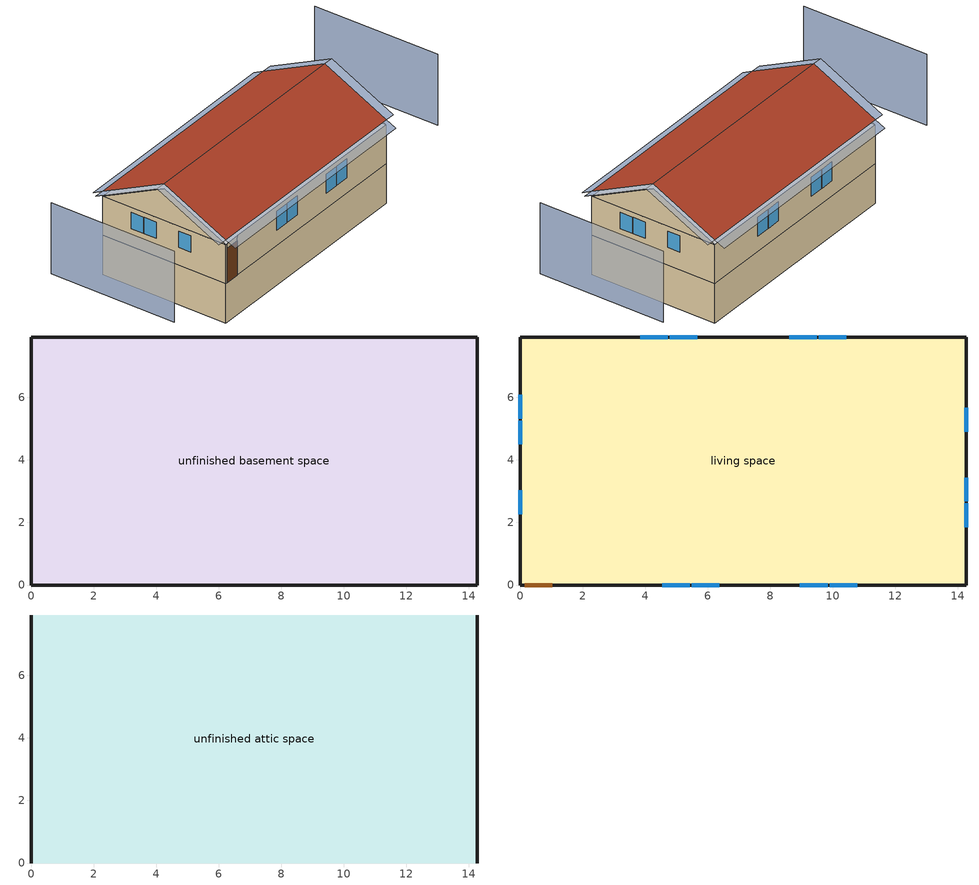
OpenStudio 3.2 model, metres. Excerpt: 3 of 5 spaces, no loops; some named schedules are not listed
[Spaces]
unfinished basement space
 floor foundation (FloorFndGrndUnfinB): 0,0 0,7.94 14.28,7.94 14.28,0 z-2.44
 wall foundation (WallFndGrndUnfinB): 0,7.94 0,0 14.28,0 14.28,7.94 0,7.94 z-2.44:0
living space
 floor to unfinished basement space (FloorUnfinBInsFin Reversed): 0,0 0,7.94 14.28,7.94 14.28,0 z0
 wall outside (WallExtInsFin): 0,7.94 0,0 0.13,0 1.05,0 14.28,0 14.28,7.94 0,7.94 z0:2.44
 window (WindowConstruction): 4.54,0 5.43,0 / 5.49,0 6.38,0 / 8.96,0 9.84,0 / 9.9,0 10.79,0 / 10.44,7.94 9.55,7.94 / 9.49,7.94 8.61,7.94 / 5.68,7.94 4.79,7.94 / 4.73,7.94 3.85,7.94 z0.95:2.13; 0,6.08 0,5.32 / 0,5.26 0,4.5 / 0,3.03 0,2.26 / 14.28,1.85 14.28,2.61 / 14.28,2.68 14.28,3.44 / 14.28,4.91 14.28,5.67 z1.12:2.13
 door (Door): 0.15,0 1.02,0 z0:2.13
unfinished attic space
 floor to living space (FloorFinInsUnfinAttic): 0,7.94 14.28,7.94 14.28,0 0,0 z2.44
 wall outside (WallExtUninsUnfin): 0,3.97,4.42 0,7.94,2.44 0,0,2.44; 14.28,3.97,4.42 14.28,0,2.44 14.28,7.94,2.44
 roof outside (RoofUnfinInsExt): 14.28,3.97,4.73 0,3.97,4.73 0,0,2.74 14.28,0,2.74; 0,3.97,4.73 14.28,3.97,4.73 14.28,7.94,2.74 0,7.94,2.74
shading: -4.57,7.94 -4.57,0 / 18.86,0 18.86,7.94 z0:4.42; 14.28,4.91 14.28,5.67 / 14.28,1.85 14.28,2.61 / 0,3.03 0,2.26 / 0,6.08 0,5.32 / 0,5.26 0,4.5 / 14.28,2.68 14.28,3.44 z1.12:2.13; 4.73,7.94 3.85,7.94 / 9.49,7.94 8.61,7.94 / 4.54,0 5.43,0 / 10.44,7.94 9.55,7.94 / 5.68,7.94 4.79,7.94 / 5.49,0 6.38,0 / 8.96,0 9.84,0 / 9.9,0 10.79,0 z0.95:2.13; 14.89,0,2.74 14.89,3.97,4.73 14.28,3.97,4.73 14.28,0,2.74; -0.61,3.97,4.73 -0.61,0,2.74 0,0,2.74 0,3.97,4.73; 0,-0.61,2.44 14.28,-0.61,2.44 14.28,0,2.74 0,0,2.74; -0.61,7.94,2.74 -0.61,3.97,4.73 0,3.97,4.73 0,7.94,2.74; 14.89,3.97,4.73 14.89,7.94,2.74 14.28,7.94,2.74 14.28,3.97,4.73; 14.28,8.54,2.44 0,8.54,2.44 0,7.94,2.74 14.28,7.94,2.74
[Building]
Building 1: North Axis {deg}=0; Standards Number of Stories=1; Standards Number of Above Ground Stories=1; Standards Building Type=singlefamilydetached; Standards Number of Living Units=1
[Site]
Burlington International Ap_VT_USA: Latitude {deg}=44.47; Longitude {deg}=-73.15; Time Zone {hr}=-5; Elevation {m}=101; Terrain=Suburbs
[ClimateZones]
Climate Zone Institution Name 1=Building America; Climate Zone Document Year 1=0; Climate Zone Value 1=Cold
[Site:WaterMainsTemperature]
Calculation Method=Correlation; Annual Average Outdoor Air Temperature {C}=7.86614; Maximum Difference In Monthly Average Outdoor Air Temperatures {deltaC}=28.2745
[Site:GroundTemperature:Deep]
7.86614, 7.86614, 7.86614, 7.86614, 7.86614, 7.86614, 7.86614, 7.86614, 7.86614, 7.86614, 7.86614, 7.86614
[Material] Roughness=Rough
Name | Thickness {m} | Conductivity {W/m-K} | Density {kg/m3} | Specific Heat {J/kg-K} | Thermal Absorptance | Solar Absorptance | Visible Absorptance
Drywall 0.5 in. | 0.0127 | 0.160291 | 801 | 837.4 | 0.9 | 0.5 | 0.1
FloorUATrussandIns | 0.0889 | 0.0564573 | 50.7834 | 1165.1 | 0.9 | 0.5 | 0.9
FloorUAAdditionalCeilingIns | 0.196342 | 0.0539976 | 16.02 | 1046.75
Asphalt Shingles, Medium | 0.009525 | 0.162714 | 1121.4 | 1465.45 | 0.91 | 0.85 | 0.85
RoofSheathing | 0.01905 | 0.115458 | 512.64 | 1214.23 | 0.82 | 0.3 | 0.3
RoofUARoofIns | 0.18415 | 8.02397 | 37.0049 | 1207.88 | 0.91 | 0.85 | 0.91
Vinyl, Light | 0.009525 | 0.089435 | 177.822 | 1046.75 | 0.9 | 0.3 | 0.3
WallSheathing | 0.0127 | 0.115458 | 512.64 | 1214.23 | 0.82 | 0.3 | 0.3
WallStudAndCavity | 0.0889 | 0.0602181 | 162.403 | 1178.92 | 0.9 | 0.3 | 0.9
WallStudAndCavity 1 | 0.0889 | 0.393744 | 83.0341 | 1211.67 | 0.9 | 0.3 | 0.9
WallStudAndCavity 2 | 0.0889 | 0.397942 | 83.0341 | 1211.67 | 0.82 | 0.3 | 0.3
res furniture material living space | 0.1524 | 0.115458 | 640.8 | 1214.23 | 0.9 | 0.6 | 0.1
Concrete 8.0 in. | 0.2032 | 1.803125 | 2242.8 | 837.4 | 0.9
Concrete 4.0 in. | 0.1016 | 1.803125 | 2242.8 | 837.4 | 0.9
FloorIns | 0.23495 | 0.104255 | 106.365 | 1151.69 | 0.82 | 0.3 | 0.3
Wood Floor | 0.015875 | 0.115458 | 544.68 | 1214.23
Floor Covering | 0.0127 | 0.0433444 | 54.468 | 1339.84 | 0.9 | 0.9
DoorMaterial | 0.04445 | 0.0612267 | 512.64 | 1214.23 | 0.82 | 0.3 | 0.3
[Construction]
FloorFinInsUnfinAttic: Drywall 0.5 in., FloorUATrussandIns, FloorUAAdditionalCeilingIns
RoofUnfinInsExt: Asphalt Shingles, Medium, RoofSheathing, RoofUARoofIns
WallExtInsFin: Vinyl, Light, WallSheathing, WallStudAndCavity, Drywall 0.5 in.
WallExtUninsUnfin: Vinyl, Light, WallSheathing, WallStudAndCavity 1
WallIntFinUninsFin: WallStudAndCavity 2, Drywall 0.5 in.
res furniture construction living space; res furniture construction unfinished basement space: res furniture material living space
WallFndGrndUnfinB: Concrete 8.0 in., Drywall 0.5 in.
FloorFndGrndUnfinB: Concrete 4.0 in.
FloorUnfinBInsFin Reversed: Floor Covering, Wood Floor, RoofSheathing, FloorIns
WindowConstruction: WindowMaterial
Door: DoorMaterial
[WindowMaterial:SimpleGlazingSystem]
WindowMaterial: U-Factor {W/m2-K}=2.78222; Solar Heat Gain Coefficient=0.56
[ThermalZone] Use Ideal Air Loads=No
living zone: Thermostat=living zone temperature setpoint
unfinished attic zone; unfinished basement zone: 
res ds res fur propane asys ret air zone; res ds res ac asys ret air zone: Volume {m3}=0.25
[Sizing:Zone] Zone Cooling Design Supply Air Temperature Input Method=SupplyAirTemperature; Zone Cooling Design Supply Air Temperature {C}=14; Zone Cooling Design Supply Air Temperature Difference {deltaC}=11.11; Zone Heating Design Supply Air Temperature Input Method=SupplyAirTemperature; Zone Heating Design Supply Air Temperature {C}=40; Zone Heating Design Supply Air Temperature Difference {deltaC}=11.11; Zone Cooling Design Supply Air Humidity Ratio {kg-H2O/kg-air}=0.0085; Zone Heating Design Supply Air Humidity Ratio {kg-H2O/kg-air}=0.008; Cooling Design Air Flow Method=DesignDay; Heating Design Air Flow Method=DesignDay; Account for Dedicated Outdoor Air System=No; Dedicated Outdoor Air System Control Strategy=NeutralSupplyAir; Dedicated Outdoor Air Low Setpoint Temperature for Design {C}=autosize; Dedicated Outdoor Air High Setpoint Temperature for Design {C}=autosize
unfinished attic zone; res ds res fur propane asys ret air zone; res ds res ac asys ret air zone
[Space]
Name | Space Type | Thermal Zone | Building Unit
living space | Space Type 1 | living zone | unit 1
unfinished attic space | Space Type 2 | unfinished attic zone
unfinished basement space | Space Type 3 | unfinished basement zone
res ds res fur propane asys ret air space |  | res ds res fur propane asys ret air zone
res ds res ac asys ret air space |  | res ds res ac asys ret air zone
[SpaceType]
Name | Standards Space Type
Space Type 1 | living
Space Type 2 | unfinished attic
Space Type 3 | unfinished basement
[BuildingUnit]
unit 1: Building Unit Type=Residential
[External:File]
schedules.csv: File=schedules.csv
[People:Definition]
res occupants|living space: Number of People Calculation Method=People; Number of People {people}=1; Fraction Radiant=0.319734; Sensible Heat Fraction=0.573; Carbon Dioxide Generation Rate {m3/s-W}=0; Enable ASHRAE 55 Comfort Warnings=No; Mean Radiant Temperature Calculation Type=ZoneAveraged
[People]
res occupants|living space: People Definition=res occupants|living space; Space or SpaceType=living space; Number of People Schedule=occupants; Activity Level Schedule=res occupants activity schedule; Multiplier=1
[InternalMass:Definition] Design Level Calculation Method=SurfaceArea
Name | Construction | Surface Area {m2}
living space Partition | WallIntFinUninsFin | 113.342
res furniture mass living space | res furniture construction living space | 45.3367
res furniture mass unfinished basement space | res furniture construction unfinished basement space | 45.3367
[InternalMass] Multiplier=1
Name | Internal Mass Definition | Space or SpaceType
living space Partition | living space Partition | living space
res furniture mass living space | res furniture mass living space | living space
res furniture mass unfinished basement space | res furniture mass unfinished basement space | unfinished basement space
[Foundation:Kiva]
Foundation Kiva 1: Wall Height Above Grade {m}=0.2032; Wall Depth Below Slab {m}=0.2032
[Foundation:Kiva:Settings]
Soil Conductivity {W/m-K}=1.731; Soil Density {kg/m3}=1842.3; Soil Specific Heat {J/kg-K}=418.7; Ground Solar Absorptivity=0.9; Ground Thermal Absorptivity=0.9; Ground Surface Roughness {m}=0.03; Far-Field Width {m}=40; Deep-Ground Boundary Condition=ZeroFlux; Deep-Ground Depth {m}=40; Minimum Cell Dimension {m}=0.02; Maximum Cell Growth Coefficient=1.5; Simulation Timestep=Hourly
[SurfaceProperty:ExposedFoundationPerimeter]
Surface 12: Exposed Perimeter Calculation Method=TotalExposedPerimeter; Total Exposed Perimeter {m}=44.4372
[WaterUse:Equipment:Definition]
Name | Peak Flow Rate {m3/s} | Target Temperature Schedule
res shower | 9.97012e-05 | fixtures temperature schedule
res sink | 4.52559e-05 | fixtures temperature schedule
res bath | 0.000316575 | fixtures temperature schedule
res shower dist; res sink dist; res bath dist | 0 | fixtures temperature schedule
res cw | 7.32783e-06 | res cw temperature schedule
res dw | 6.10807e-06 | res dw temperature schedule
[WaterUse:Equipment] Space=living space
Name | Water Use Equipment Definition | Flow Rate Fraction Schedule
res shower | res shower | showers
res sink | res sink | sinks
res bath | res bath | baths
res shower dist | res shower dist | showers
res sink dist | res sink dist | sinks
res bath dist | res bath dist | baths
res cw | res cw | clothes_washer
res dw | res dw | dishwasher
[OtherEquipment:Definition] Design Level Calculation Method=EquipmentLevel
Name | Design Level {W} | Fraction Latent | Fraction Radiant | Fraction Lost
res shower | 3020.07 | 0.486891 | 0 | 0
res sink | 500.104 | 0.311263 | 0 | 0
res bath | 4835.53 | 0 | 0 | 0
res hot water distribution | 3033.09 | 0 | 0 | 0
res cd propane | 13377.5 | 0.05 | 0.06 | 0.85
res range propane | 2932.45 | 0.2 | 0.18 | 0.5
res ds res fur propane asys SupSLkToLvEq; res ds res fur propane asys SupLatLkToLvEq; res ds res fur propane asys SupDCnToLvEq; res ds res fur propane asys SupDCnToAhEq; res ds res fur propane asys RetDCnToPlEq; res ds res fur propane asys RetDCnToAhEquip; res ds res fur propane asys SupSLkToAhEq; res ds res fur propane asys SupLatLkToAhEq; res ds res fur propane asys RetSLkEq; res ds res fur propane asys RetLatLkEq; res ds res ac asys SupSLkToLvEq; res ds res ac asys SupLatLkToLvEq; res ds res ac asys SupDCnToLvEq; res ds res ac asys SupDCnToAhEq; res ds res ac asys RetDCnToPlEq; res ds res ac asys RetDCnToAhEquip; res ds res ac asys SupSLkToAhEq; res ds res ac asys SupLatLkToAhEq; res ds res ac asys RetSLkEq; res ds res ac asys RetLatLkEq | 0
[OtherEquipment]
Name | Other Equipment Definition | Space or SpaceType | Schedule | Fuel Type
res shower | res shower | living space | showers
res sink | res sink | living space | sinks
res bath | res bath | living space | baths
res hot water distribution | res hot water distribution | living space | showers
res cd propane | res cd propane | living space | clothes_dryer | Propane
res range propane | res range propane | living space | cooking_range | Propane
res ds res fur propane asys SupSLkToLvEq | res ds res fur propane asys SupSLkToLvEq | living space | Always On Discrete | None
res ds res fur propane asys SupLatLkToLvEq | res ds res fur propane asys SupLatLkToLvEq | living space | Always On Discrete | None
res ds res fur propane asys SupDCnToLvEq | res ds res fur propane asys SupDCnToLvEq | living space | Always On Discrete | None
res ds res fur propane asys SupDCnToAhEq | res ds res fur propane asys SupDCnToAhEq | unfinished basement space | Always On Discrete | None
res ds res fur propane asys RetDCnToPlEq | res ds res fur propane asys RetDCnToPlEq | res ds res fur propane asys ret air space | Always On Discrete | None
res ds res fur propane asys RetDCnToAhEquip | res ds res fur propane asys RetDCnToAhEquip | unfinished basement space | Always On Discrete | None
res ds res fur propane asys SupSLkToAhEq | res ds res fur propane asys SupSLkToAhEq | unfinished basement space | Always On Discrete | None
res ds res fur propane asys SupLatLkToAhEq | res ds res fur propane asys SupLatLkToAhEq | unfinished basement space | Always On Discrete | None
res ds res fur propane asys RetSLkEq | res ds res fur propane asys RetSLkEq | res ds res fur propane asys ret air space | Always On Discrete | None
res ds res fur propane asys RetLatLkEq | res ds res fur propane asys RetLatLkEq | res ds res fur propane asys ret air space | Always On Discrete | None
res ds res ac asys SupSLkToLvEq | res ds res ac asys SupSLkToLvEq | living space | Always On Discrete | None
res ds res ac asys SupLatLkToLvEq | res ds res ac asys SupLatLkToLvEq | living space | Always On Discrete | None
res ds res ac asys SupDCnToLvEq | res ds res ac asys SupDCnToLvEq | living space | Always On Discrete | None
res ds res ac asys SupDCnToAhEq | res ds res ac asys SupDCnToAhEq | unfinished basement space | Always On Discrete | None
res ds res ac asys RetDCnToPlEq | res ds res ac asys RetDCnToPlEq | res ds res ac asys ret air space | Always On Discrete | None
res ds res ac asys RetDCnToAhEquip | res ds res ac asys RetDCnToAhEquip | unfinished basement space | Always On Discrete | None
res ds res ac asys SupSLkToAhEq | res ds res ac asys SupSLkToAhEq | unfinished basement space | Always On Discrete | None
res ds res ac asys SupLatLkToAhEq | res ds res ac asys SupLatLkToAhEq | unfinished basement space | Always On Discrete | None
res ds res ac asys RetSLkEq | res ds res ac asys RetSLkEq | res ds res ac asys ret air space | Always On Discrete | None
res ds res ac asys RetLatLkEq | res ds res ac asys RetLatLkEq | res ds res ac asys ret air space | Always On Discrete | None
[EnergyManagementSystem:Sensor]
Name | Output Variable or Output Meter Index Key | Output Variable or Output Meter
res_shower_vol | res shower | Water Use Equipment Hot Water Volume
res_shower_mixsp | fixtures temperature schedule | Schedule Value
res_nv_pb_s |  | Site Outdoor Air Barometric Pressure
res_af_vw_s |  | Site Wind Speed
res_nv_wt_s |  | Site Outdoor Air Humidity Ratio
res_nv_1_nva_s | res nv_1 avail schedule | Schedule Value
res_nv_1_sp_s | res nv_1 temp schedule | Schedule Value
res_ds_res_fur_propane_asys_ah_mfr_s | Node 25 | System Node Mass Flow Rate
res_ds_res_fur_propane_asys_ah_vfr_s | Node 25 | System Node Current Density Volume Flow Rate
res_ds_res_fur_propane_asys_ah_tt_s | Node 25 | System Node Temperature
res_ds_res_fur_propane_asys_ra_t_s | Node 28 | System Node Temperature
res_ds_res_fur_propane_asys_ah_wt_s | Node 25 | System Node Humidity Ratio
res_ds_res_fur_propane_asys_ra_w_s | Node 28 | System Node Humidity Ratio
res_ds_res_ac_asys_ah_mfr_s | Node 18 | System Node Mass Flow Rate
res_ds_res_ac_asys_ah_vfr_s | Node 18 | System Node Current Density Volume Flow Rate
res_ds_res_ac_asys_ah_tt_s | Node 18 | System Node Temperature
res_ds_res_ac_asys_ra_t_s | Node 21 | System Node Temperature
res_ds_res_ac_asys_ah_wt_s | Node 18 | System Node Humidity Ratio
res_ds_res_ac_asys_ra_w_s | Node 21 | System Node Humidity Ratio
res_infil_1_range_sch_s | res mv_1 range exhaust schedule | Schedule Value
res_infil_1_bath_sch_s | res mv_1 bath exhaust schedule | Schedule Value
res_infil_1_dryer_sch_s | clothes_dryer_exhaust | Schedule Value
res_infil_1_wh_sch_s | Always On Discrete | Schedule Value
[EnergyManagementSystem:Program]
res_shower_sag: If res_shower_vol > 0; Set ShowerTime=SystemTimeStep; Else; Set ShowerTime=0; EndIf; If (res_shower_vol > 0) && (res_shower_mixsp > res_shower_tout); Set ShowerSag=SystemTimeStep; Set ShowerE=res_shower_vol*4141170*(res_shower_mixsp-res_shower_tout); Else; Set ShowerSag=0; Set ShowerE=0; EndIf
res_nv_1_program: Set Tdiff = res_af_1_tin_s-res_af_1_tt_s; Set dT = (@Abs Tdiff); Set pt = (@RhFnTdbWPb res_af_1_tt_s res_nv_wt_s res_nv_pb_s); Set NVA = 5149.060869061323; Set Cs = 8.963020389461627e-05; Set Cw = 6.158219665777789e-05; Set MNV = 1.5354023485440007; Set MHR = 0.0115; Set MRH = 0.7; Set temp1 = (res_nv_1_nva_s*NVA); Set SGNV = temp1*((((Cs*dT)+(Cw*(res_af_vw_s^2)))^0.5)/1000); If (res_nv_wt_s<MHR) && (pt<MRH) && (res_af_1_tin_s>res_nv_1_sp_s); Set temp2 = (res_af_1_tin_s-res_nv_1_sp_s); Set NVadj1 = temp2/(res_af_1_tin_s-res_af_1_tt_s); Set NVadj2 = (@Min NVadj1 1); Set NVadj3 = (@Max NVadj2 0); Set NVadj = SGNV*NVadj3; Set res_nv_1_flow_act = (@Min NVadj MNV); Else; Set res_nv_1_flow_act = 0; EndIf
res_ds_res_fur_propane_asys_program: Set res_ds_res_fur_propane_asys_AhMfr = res_ds_res_fur_propane_asys_ah_mfr_s; Set res_ds_res_fur_propane_asys_FanRtf = res_ds_res_fur_propane_asys_fan_rtf_s; Set res_ds_res_fur_propane_asys_AhVfr = res_ds_res_fur_propane_asys_ah_vfr_s; Set res_ds_res_fur_propane_asys_AhTt = res_ds_res_fur_propane_asys_ah_tt_s; Set res_ds_res_fur_propane_asys_AhWt = res_ds_res_fur_propane_asys_ah_wt_s; Set res_ds_res_fur_propane_asys_RaT = res_ds_res_fur_propane_asys_ra_t_s; Set res_ds_res_fur_propane_asys_RaW = res_ds_res_fur_propane_asys_ra_w_s; Set res_ds_res_fur_propane_asys_AhT = res_ds_res_fur_propane_asys_ah_t_s; Set res_ds_res_fur_propane_asys_AhW = res_ds_res_fur_propane_asys_ah_w_s; Run res_ds_res_fur_propane_asys_lk_subrout; Set res_ds_res_fur_propane_asys_SupSLkToLvEq_act = res_ds_res_fur_propane_asys_SupSLkToLv; Set res_ds_res_fur_propane_asys_SupLatLkToLvEq_act = res_ds_res_fur_propane_asys_SupLatLkToLv; Set res_ds_res_fur_propane_asys_SupDCnToLvEq_act = res_ds_res_fur_propane_asys_SupDCnToLv; Set res_ds_res_fur_propane_asys_SupDCnToAhEq_act = res_ds_res_fur_propane_asys_SupDCnToAh; Set res_ds_res_fur_propane_asys_SupSLkToAhEq_act = res_ds_res_fur_propane_asys_SupSLkToAh; Set res_ds_res_fur_propane_asys_SupLatLkToAhEq_act = res_ds_res_fur_propane_asys_SupLatLkToAh; Set res_ds_res_fur_propane_asys_RetSLkEq_act = res_ds_res_fur_propane_asys_RetSLk; Set res_ds_res_fur_propane_asys_RetLatLkEq_act = res_ds_res_fur_propane_asys_RetLatLk; Set res_ds_res_fur_propane_asys_RetDCnToPlEq_act = res_ds_res_fur_propane_asys_RetDCnToPl; Set res_ds_res_fur_propane_asys_RetDCnToAhEquip_act = res_ds_res_fur_propane_asys_RetDCnToAh; Set res_ds_res_fur_propane_asys_AhToLivMix_act = res_ds_res_fur_propane_asys_AhToLiv; Set res_ds_res_fur_propane_asys_LivToAhMix_act = res_ds_res_fur_propane_asys_LivToAh
res_ds_res_ac_asys_program: Set res_ds_res_ac_asys_AhMfr = res_ds_res_ac_asys_ah_mfr_s; Set res_ds_res_ac_asys_FanRtf = res_ds_res_ac_asys_fan_rtf_s; Set res_ds_res_ac_asys_AhVfr = res_ds_res_ac_asys_ah_vfr_s; Set res_ds_res_ac_asys_AhTt = res_ds_res_ac_asys_ah_tt_s; Set res_ds_res_ac_asys_AhWt = res_ds_res_ac_asys_ah_wt_s; Set res_ds_res_ac_asys_RaT = res_ds_res_ac_asys_ra_t_s; Set res_ds_res_ac_asys_RaW = res_ds_res_ac_asys_ra_w_s; Set res_ds_res_ac_asys_AhT = res_ds_res_ac_asys_ah_t_s; Set res_ds_res_ac_asys_AhW = res_ds_res_ac_asys_ah_w_s; Run res_ds_res_ac_asys_lk_subrout; Set res_ds_res_ac_asys_SupSLkToLvEq_act = res_ds_res_ac_asys_SupSLkToLv; Set res_ds_res_ac_asys_SupLatLkToLvEq_act = res_ds_res_ac_asys_SupLatLkToLv; Set res_ds_res_ac_asys_SupDCnToLvEq_act = res_ds_res_ac_asys_SupDCnToLv; Set res_ds_res_ac_asys_SupDCnToAhEq_act = res_ds_res_ac_asys_SupDCnToAh; Set res_ds_res_ac_asys_SupSLkToAhEq_act = res_ds_res_ac_asys_SupSLkToAh; Set res_ds_res_ac_asys_SupLatLkToAhEq_act = res_ds_res_ac_asys_SupLatLkToAh; Set res_ds_res_ac_asys_RetSLkEq_act = res_ds_res_ac_asys_RetSLk; Set res_ds_res_ac_asys_RetLatLkEq_act = res_ds_res_ac_asys_RetLatLk; Set res_ds_res_ac_asys_RetDCnToPlEq_act = res_ds_res_ac_asys_RetDCnToPl; Set res_ds_res_ac_asys_RetDCnToAhEquip_act = res_ds_res_ac_asys_RetDCnToAh; Set res_ds_res_ac_asys_AhToLivMix_act = res_ds_res_ac_asys_AhToLiv; Set res_ds_res_ac_asys_LivToAhMix_act = res_ds_res_ac_asys_LivToAh
res_infil_1_program: Set p_m = 0.14; Set p_s = 0.22; Set s_m = 270; Set s_s = 370; Set z_m = 9.99744; Set z_s = 2.4384; Set f_t = (((s_m/z_m)^p_m)*((z_s/s_s)^p_s)); Set Tdiff = res_af_1_tin_s-res_af_1_tt_s; Set dT = @Abs Tdiff; Set c = 0.0595; Set Cs = 0.0755; Set Cw = 0.1505; Set n = 0.65; Set sft = (f_t*0.7000000000000001); Set temp1 = ((c*Cw)*((sft*res_af_vw_s)^(2*n)))^2; Set Qn = (((c*Cs*(dT^n))^2)+temp1)^0.5; Set Tdiff = res_af_1_tin_s-res_af_1_tt_s; Set QWHV = res_infil_1_wh_sch_s*0.0; Set Qrange = res_infil_1_range_sch_s*0.0472; Set Qdryer = res_infil_1_dryer_sch_s*0.0472; Set Qbath = res_infil_1_bath_sch_s*0.0472; Set QductsOut = 0; Set QductsIn = 0; Set QductsOut = QductsOut+res_ds_res_fur_propane_asys_lk_ret_fan_equiv; Set QductsIn = QductsIn+res_ds_res_fur_propane_asys_lk_sup_fan_equiv; Set QductsOut = QductsOut+res_ds_res_ac_asys_lk_ret_fan_equiv; Set QductsIn = QductsIn+res_ds_res_ac_asys_lk_sup_fan_equiv; Set Qout = Qrange+Qbath+Qdryer+QductsOut; Set Qin = QWHV+QductsIn; Set faneff_wh = 1; Set res_infil_1_house_fan_act = (QWHV*300)/faneff_wh*0; Set faneff_sp = 0.4719474432000001; Set res_infil_1_range_fan_act = (Qrange*300)/faneff_sp; Set res_infil_1_bath_fan_act = (Qbath*300)/faneff_sp; Set Qfan = (@Max Qout Qin); If Qfan > 0; Set Qavg = ((Qout + Qin) / 2.0); If ((@Abs (Qout - Qavg)) / Qavg) <= 0.1; Set phi = 1; Else; Set phi = (Qn / (Qn + Qfan)); EndIf; Set Qinf_adj = phi * Qn; Else; Set Qinf_adj = Qn; EndIf; Set res_infil_1_flow_act = Qfan + Qinf_adj
[EnergyManagementSystem:ProgramCallingManager]
res shower sag: EndOfSystemTimestepAfterHVACReporting; res_shower_sag
res af_1 program calling manager: BeginTimestepBeforePredictor; res_infil_1_program; res_nv_1_program
res ds res fur propane asys program calling manager: EndOfSystemTimestepAfterHVACReporting; res_ds_res_fur_propane_asys_program
res ds res ac asys program calling manager: EndOfSystemTimestepAfterHVACReporting; res_ds_res_ac_asys_program
[EnergyManagementSystem:OutputVariable] Type of Data in Variable=Summed; Update Frequency=SystemTimestep; EMS Program or Subroutine=res_shower_sag
Name | EMS Variable | Units
Unmet Shower Energy|unit 1 | ShowerE | J
Unmet Shower Time|unit 1 | ShowerSag | hr
Shower Draw Time|unit 1 | ShowerTime | hr
[ThermostatSetpoint:DualSetpoint]
living zone temperature setpoint: Heating Setpoint Temperature Schedule=res heating setpoint; Cooling Setpoint Temperature Schedule=res cooling setpoint
[ElectricEquipment:Definition] Design Level Calculation Method=EquipmentLevel
Name | Design Level {W} | Fraction Latent | Fraction Radiant | Fraction Lost
res ceil fan | 12.5748 | 0 | 0.558 | 0
res refrig | 71.9878 | 0 | 0 | 0
res cw | 873.742 | 0 | 0.48 | 0.2
res cd electric | 1006.91 | 0 | 0.6 | 0
res dw | 1236.7 | 0.15 | 0.36 | 0.25
res range electric | 282.537 | 0.3 | 0.24 | 0.3
res misc plug loads|living space | 721.259 | 0.021 | 0.558 | 0.049
res freezer | 47.9573 | 0 | 0 | 0
res infil_1 house fan; res infil_1 range fan; res infil_1 bath fan | 0 | 0 | 0 | 1
[ElectricEquipment]
Name | Electric Equipment Definition | Space or SpaceType | Schedule
res ceil fan | res ceil fan | living space | ceiling_fan
res refrig | res refrig | living space | res refrig schedule
res cw | res cw | living space | clothes_washer_power
res cd electric | res cd electric | living space | clothes_dryer
res dw | res dw | living space | dishwasher_power
res range electric | res range electric | living space | cooking_range
res misc plug loads|living space | res misc plug loads|living space | living space | plug_loads
res freezer | res freezer | unfinished basement space | res freezer schedule
res infil_1 house fan | res infil_1 house fan | living space | Always On Discrete
res infil_1 range fan | res infil_1 range fan | living space | Always On Discrete
res infil_1 bath fan | res infil_1 bath fan | living space | Always On Discrete
[Lights:Definition]
res lighting interior living space: Design Level Calculation Method=LightingLevel; Lighting Level {W}=673.322; Fraction Radiant=0.6; Fraction Visible=0.2; Return Air Fraction=0
[Lights]
res lighting interior living space: Lights Definition=res lighting interior living space; Space or SpaceType=living space; Schedule=lighting_interior; Fraction Replaceable=1
[Exterior:Lights:Definition]
res lighting exterior: Design Level {W}=39.3671
[Exterior:Lights]
res lighting exterior: Exterior Lights Definition=res lighting exterior; Schedule=lighting_exterior
[SpaceInfiltration:DesignFlowRate] Schedule=Always On Discrete
Name | Space or SpaceType | Design Flow Rate Calculation Method | Air Changes per Hour {1/hr} | Constant Term Coefficient | Temperature Term Coefficient | Velocity Term Coefficient | Velocity Squared Term Coefficient | Design Flow Rate {m3/s}
res infil|unfinished basement space | unfinished basement space | AirChanges/Hour | 0.1 | 1 | 0 | 0 | 0
res nv_1 flow; res infil_1 flow | living space | Flow/Space |  |  |  |  |  | 0
[SpaceInfiltration:EffectiveLeakageArea]
res infil|unfinished attic space: Space or SpaceType=unfinished attic space; Schedule=Always On Discrete; Effective Air Leakage Area {cm2}=3774.28; Stack Coefficient=0.000159047; Wind Coefficient=3.40269e-05
[EnergyManagementSystem:Actuator]
Name | Actuated Component | Actuated Component Type | Actuated Component Control Type
res_nv_1_flow_act | res nv_1 flow | Zone Infiltration | Air Exchange Flow Rate
res_ds_res_fur_propane_asys_SupSLkToLvEq_act | res ds res fur propane asys SupSLkToLvEq | OtherEquipment | Power Level
res_ds_res_fur_propane_asys_SupLatLkToLvEq_act | res ds res fur propane asys SupLatLkToLvEq | OtherEquipment | Power Level
res_ds_res_fur_propane_asys_SupDCnToLvEq_act | res ds res fur propane asys SupDCnToLvEq | OtherEquipment | Power Level
res_ds_res_fur_propane_asys_SupDCnToAhEq_act | res ds res fur propane asys SupDCnToAhEq | OtherEquipment | Power Level
res_ds_res_fur_propane_asys_RetDCnToPlEq_act | res ds res fur propane asys RetDCnToPlEq | OtherEquipment | Power Level
res_ds_res_fur_propane_asys_RetDCnToAhEquip_act | res ds res fur propane asys RetDCnToAhEquip | OtherEquipment | Power Level
res_ds_res_fur_propane_asys_SupSLkToAhEq_act | res ds res fur propane asys SupSLkToAhEq | OtherEquipment | Power Level
res_ds_res_fur_propane_asys_SupLatLkToAhEq_act | res ds res fur propane asys SupLatLkToAhEq | OtherEquipment | Power Level
res_ds_res_fur_propane_asys_RetSLkEq_act | res ds res fur propane asys RetSLkEq | OtherEquipment | Power Level
res_ds_res_fur_propane_asys_RetLatLkEq_act | res ds res fur propane asys RetLatLkEq | OtherEquipment | Power Level
res_ds_res_fur_propane_asys_AhToLivMix_act | res ds res fur propane asys AhToLivMix | ZoneMixing | Air Exchange Flow Rate
res_ds_res_fur_propane_asys_LivToAhMix_act | res ds res fur propane asys LivToAhMix | ZoneMixing | Air Exchange Flow Rate
res_ds_res_ac_asys_SupSLkToLvEq_act | res ds res ac asys SupSLkToLvEq | OtherEquipment | Power Level
res_ds_res_ac_asys_SupLatLkToLvEq_act | res ds res ac asys SupLatLkToLvEq | OtherEquipment | Power Level
res_ds_res_ac_asys_SupDCnToLvEq_act | res ds res ac asys SupDCnToLvEq | OtherEquipment | Power Level
res_ds_res_ac_asys_SupDCnToAhEq_act | res ds res ac asys SupDCnToAhEq | OtherEquipment | Power Level
res_ds_res_ac_asys_RetDCnToPlEq_act | res ds res ac asys RetDCnToPlEq | OtherEquipment | Power Level
res_ds_res_ac_asys_RetDCnToAhEquip_act | res ds res ac asys RetDCnToAhEquip | OtherEquipment | Power Level
res_ds_res_ac_asys_SupSLkToAhEq_act | res ds res ac asys SupSLkToAhEq | OtherEquipment | Power Level
res_ds_res_ac_asys_SupLatLkToAhEq_act | res ds res ac asys SupLatLkToAhEq | OtherEquipment | Power Level
res_ds_res_ac_asys_RetSLkEq_act | res ds res ac asys RetSLkEq | OtherEquipment | Power Level
res_ds_res_ac_asys_RetLatLkEq_act | res ds res ac asys RetLatLkEq | OtherEquipment | Power Level
res_ds_res_ac_asys_AhToLivMix_act | res ds res ac asys AhToLivMix | ZoneMixing | Air Exchange Flow Rate
res_ds_res_ac_asys_LivToAhMix_act | res ds res ac asys LivToAhMix | ZoneMixing | Air Exchange Flow Rate
res_infil_1_house_fan_act | res infil_1 house fan | ElectricEquipment | Electricity Rate
res_infil_1_range_fan_act | res infil_1 range fan | ElectricEquipment | Electricity Rate
res_infil_1_bath_fan_act | res infil_1 bath fan | ElectricEquipment | Electricity Rate
res_infil_1_flow_act | res infil_1 flow | Zone Infiltration | Air Exchange Flow Rate
[AirLoopHVAC:ReturnPlenum]
Name | ThermalZone
res fur propane asys return plenum | res ds res fur propane asys ret air zone
res ac asys return plenum | res ds res ac asys ret air zone
[ZoneMixing] Schedule=Always On Continuous; Design Flow Rate Calculation Method=Flow/Zone; Design Flow Rate {m3/s}=0
Name | Zone | Source Zone
res ds res fur propane asys AhToLivMix; res ds res ac asys AhToLivMix | living zone | unfinished basement zone
res ds res fur propane asys LivToAhMix; res ds res ac asys LivToAhMix | unfinished basement zone | living zone
[EnergyManagementSystem:Subroutine]
res_ds_res_fur_propane_asys_lk_subrout: Set f_sup = 0.06663336663336664; Set f_ret = 0.033366633366633376; Set f_OA = 0.0; Set oafrate = f_OA * res_ds_res_fur_propane_asys_AhVfr; Set suplkfrate = f_sup * res_ds_res_fur_propane_asys_AhVfr; Set retlkfrate = f_ret * res_ds_res_fur_propane_asys_AhVfr; Set res_ds_res_fur_propane_asys_AhToLiv = (@Abs (suplkfrate-retlkfrate-oafrate)); Set res_ds_res_fur_propane_asys_LivToAh = 0; Set res_ds_res_fur_propane_asys_lk_sup_fan_equiv = 0; Set res_ds_res_fur_propane_asys_lk_ret_fan_equiv = oafrate; If res_ds_res_fur_propane_asys_AhMfr>0; Set h_SA=(@HFnTdbW res_ds_res_fur_propane_asys_AhTt res_ds_res_fur_propane_asys_AhWt); Set h_AHZ=(@HFnTdbW res_ds_res_fur_propane_asys_AhT res_ds_res_fur_propane_asys_AhW); Set h_RA=(@HFnTdbW res_ds_res_fur_propane_asys_RaT res_ds_res_fur_propane_asys_RaW); Set h_fg=(@HfgAirFnWTdb res_ds_res_fur_propane_asys_AhWt res_ds_res_fur_propane_asys_AhTt); Set SALkQtot=f_sup*res_ds_res_fur_propane_asys_AhMfr*(h_RA-h_SA); Set temp1=h_fg*(res_ds_res_fur_propane_asys_RaW-res_ds_res_fur_propane_asys_AhWt); Set res_ds_res_fur_propane_asys_SupLatLkToLv = f_sup*res_ds_res_fur_propane_asys_AhMfr*temp1; Set res_ds_res_fur_propane_asys_SupSLkToLv = SALkQtot-res_ds_res_fur_propane_asys_SupLatLkToLv; Set eTm=(res_ds_res_fur_propane_asys_FanRtf/(res_ds_res_fur_propane_asys_AhMfr*1006.0))*30.944; Set eTm=0-eTm; Set temp4=res_ds_res_fur_propane_asys_AhT; Set tsup=temp4+((res_ds_res_fur_propane_asys_AhTt-res_ds_res_fur_propane_asys_AhT)*(@Exp eTm)); Set temp5=tsup-res_ds_res_fur_propane_asys_AhTt; Set res_ds_res_fur_propane_asys_SupDCnToLv = res_ds_res_fur_propane_asys_AhMfr*1006.0*temp5; Set res_ds_res_fur_propane_asys_SupDCnToAh = 0-res_ds_res_fur_propane_asys_SupDCnToLv; Set eTm=(res_ds_res_fur_propane_asys_FanRtf/(res_ds_res_fur_propane_asys_AhMfr*1006.0))*5.131; Set eTm=0-eTm; Set temp6=res_ds_res_fur_propane_asys_AhT; Set tret=temp6+((res_ds_res_fur_propane_asys_RaT-res_ds_res_fur_propane_asys_AhT)*(@Exp eTm)); Set temp7=tret-res_ds_res_fur_propane_asys_RaT; Set res_ds_res_fur_propane_asys_RetDCnToPl=res_ds_res_fur_propane_asys_AhMfr*1006.0*temp7; Set res_ds_res_fur_propane_asys_RetDCnToAh=0-res_ds_res_fur_propane_asys_RetDCnToPl; Set res_ds_res_fur_propane_asys_RetLatLk=0; Set temp2=(res_ds_res_fur_propane_asys_AhT-res_ds_res_fur_propane_asys_RaT); Set res_ds_res_fur_propane_asys_RetSLk=f_ret*res_ds_res_fur_propane_asys_AhMfr*1006.0*temp2; Set QtLkToAHZn=f_sup*res_ds_res_fur_propane_asys_AhMfr*(h_SA-h_AHZ); Set temp3=(res_ds_res_fur_propane_asys_AhWt-res_ds_res_fur_propane_asys_AhW); Set res_ds_res_fur_propane_asys_SupLatLkToAh=f_sup*res_ds_res_fur_propane_asys_AhMfr*h_fg; Set res_ds_res_fur_propane_asys_SupLatLkToAh=res_ds_res_fur_propane_asys_SupLatLkToAh*temp3; Set res_ds_res_fur_propane_asys_SupSLkToAh=QtLkToAHZn-res_ds_res_fur_propane_asys_SupLatLkToAh; Else; Set res_ds_res_fur_propane_asys_SupLatLkToLv=0; Set res_ds_res_fur_propane_asys_SupSLkToLv=0; Set res_ds_res_fur_propane_asys_SupDCnToLv=0; Set res_ds_res_fur_propane_asys_SupDCnToAh=0; Set res_ds_res_fur_propane_asys_RetDCnToPl=0; Set res_ds_res_fur_propane_asys_RetDCnToAh=0; Set res_ds_res_fur_propane_asys_RetLatLk=0; Set res_ds_res_fur_propane_asys_RetSLk=0; Set res_ds_res_fur_propane_asys_SupLatLkToAh=0; Set res_ds_res_fur_propane_asys_SupSLkToAh=0; EndIf
res_ds_res_ac_asys_lk_subrout: Set f_sup = 0.06663336663336664; Set f_ret = 0.033366633366633376; Set f_OA = 0.0; Set oafrate = f_OA * res_ds_res_ac_asys_AhVfr; Set suplkfrate = f_sup * res_ds_res_ac_asys_AhVfr; Set retlkfrate = f_ret * res_ds_res_ac_asys_AhVfr; Set res_ds_res_ac_asys_AhToLiv = (@Abs (suplkfrate-retlkfrate-oafrate)); Set res_ds_res_ac_asys_LivToAh = 0; Set res_ds_res_ac_asys_lk_sup_fan_equiv = 0; Set res_ds_res_ac_asys_lk_ret_fan_equiv = oafrate; If res_ds_res_ac_asys_AhMfr>0; Set h_SA=(@HFnTdbW res_ds_res_ac_asys_AhTt res_ds_res_ac_asys_AhWt); Set h_AHZ=(@HFnTdbW res_ds_res_ac_asys_AhT res_ds_res_ac_asys_AhW); Set h_RA=(@HFnTdbW res_ds_res_ac_asys_RaT res_ds_res_ac_asys_RaW); Set h_fg=(@HfgAirFnWTdb res_ds_res_ac_asys_AhWt res_ds_res_ac_asys_AhTt); Set SALkQtot=f_sup*res_ds_res_ac_asys_AhMfr*(h_RA-h_SA); Set temp1=h_fg*(res_ds_res_ac_asys_RaW-res_ds_res_ac_asys_AhWt); Set res_ds_res_ac_asys_SupLatLkToLv = f_sup*res_ds_res_ac_asys_AhMfr*temp1; Set res_ds_res_ac_asys_SupSLkToLv = SALkQtot-res_ds_res_ac_asys_SupLatLkToLv; Set eTm=(res_ds_res_ac_asys_FanRtf/(res_ds_res_ac_asys_AhMfr*1006.0))*30.944; Set eTm=0-eTm; Set temp4=res_ds_res_ac_asys_AhT; Set tsup=temp4+((res_ds_res_ac_asys_AhTt-res_ds_res_ac_asys_AhT)*(@Exp eTm)); Set temp5=tsup-res_ds_res_ac_asys_AhTt; Set res_ds_res_ac_asys_SupDCnToLv = res_ds_res_ac_asys_AhMfr*1006.0*temp5; Set res_ds_res_ac_asys_SupDCnToAh = 0-res_ds_res_ac_asys_SupDCnToLv; Set eTm=(res_ds_res_ac_asys_FanRtf/(res_ds_res_ac_asys_AhMfr*1006.0))*5.131; Set eTm=0-eTm; Set temp6=res_ds_res_ac_asys_AhT; Set tret=temp6+((res_ds_res_ac_asys_RaT-res_ds_res_ac_asys_AhT)*(@Exp eTm)); Set temp7=tret-res_ds_res_ac_asys_RaT; Set res_ds_res_ac_asys_RetDCnToPl=res_ds_res_ac_asys_AhMfr*1006.0*temp7; Set res_ds_res_ac_asys_RetDCnToAh=0-res_ds_res_ac_asys_RetDCnToPl; Set res_ds_res_ac_asys_RetLatLk=0; Set temp2=(res_ds_res_ac_asys_AhT-res_ds_res_ac_asys_RaT); Set res_ds_res_ac_asys_RetSLk=f_ret*res_ds_res_ac_asys_AhMfr*1006.0*temp2; Set QtLkToAHZn=f_sup*res_ds_res_ac_asys_AhMfr*(h_SA-h_AHZ); Set temp3=(res_ds_res_ac_asys_AhWt-res_ds_res_ac_asys_AhW); Set res_ds_res_ac_asys_SupLatLkToAh=f_sup*res_ds_res_ac_asys_AhMfr*h_fg; Set res_ds_res_ac_asys_SupLatLkToAh=res_ds_res_ac_asys_SupLatLkToAh*temp3; Set res_ds_res_ac_asys_SupSLkToAh=QtLkToAHZn-res_ds_res_ac_asys_SupLatLkToAh; Else; Set res_ds_res_ac_asys_SupLatLkToLv=0; Set res_ds_res_ac_asys_SupSLkToLv=0; Set res_ds_res_ac_asys_SupDCnToLv=0; Set res_ds_res_ac_asys_SupDCnToAh=0; Set res_ds_res_ac_asys_RetDCnToPl=0; Set res_ds_res_ac_asys_RetDCnToAh=0; Set res_ds_res_ac_asys_RetLatLk=0; Set res_ds_res_ac_asys_RetSLk=0; Set res_ds_res_ac_asys_SupLatLkToAh=0; Set res_ds_res_ac_asys_SupSLkToAh=0; EndIf
[Schedule:File] External File=schedules.csv; Rows to Skip at Top=1; Number of Hours of Data=8760; Minutes per Item=15
Name | Column Number
occupants | 1
showers | 14
sinks | 15
baths | 13
ceiling_fan | 16
clothes_washer | 9
clothes_washer_power | 10
clothes_dryer | 11
dishwasher | 7
dishwasher_power | 8
cooking_range | 6
lighting_interior | 2
lighting_exterior | 3
plug_loads | 17
clothes_dryer_exhaust | 12
[Schedule:Constant]
Name | Value
res occupants activity schedule | 112.539
fixtures temperature schedule | 43.3333
Always On Discrete; Always On Continuous | 1
res cw temperature schedule; res dw temperature schedule | 52.666
[Schedule:Ruleset]
Name | Default Day Schedule | Summer Design Day Schedule | Winter Design Day Schedule
res heating setpoint | Schedule Day 6 | res heating setpoint summer design | res heating setpoint winter design
res cooling setpoint | Schedule Day 7 | res cooling setpoint summer design | res cooling setpoint winter design
res refrig schedule | Schedule Day 8 | res refrig schedule summer design | res refrig schedule winter design
res freezer schedule | Schedule Day 13 | res freezer schedule summer design | res freezer schedule winter design
res nv_1 temp schedule | Schedule Day 14
res nv_1 avail schedule | Schedule Day 15
res mv_1 range exhaust schedule | Schedule Day 18 | res mv_1 range exhaust schedule summer design | res mv_1 range exhaust schedule winter design
res mv_1 bath exhaust schedule | Schedule Day 19 | res mv_1 bath exhaust schedule summer design | res mv_1 bath exhaust schedule winter design
[Schedule:Day]
Schedule Day 6; Schedule Day 7; Schedule Day 8; res refrig schedule winter design; Schedule Day 13; res freezer schedule winter design; Schedule Day 14; Schedule Day 15; Schedule Day 18; res mv_1 range exhaust schedule winter design: 24, 0, 0
res heating setpoint allday1; res heating setpoint allday2; res heating setpoint allday3; res heating setpoint allday4; res heating setpoint allday5; res heating setpoint allday6; res heating setpoint allday7; res heating setpoint allday8; res heating setpoint allday9; res heating setpoint allday10; res heating setpoint allday11; res heating setpoint allday12: 7, 0, 17.7778, 22, 0, 19.4444, 24, 0, 17.7778
res heating setpoint winter design; res cooling setpoint winter design: 24, 0, 21.1111
res heating setpoint summer design; res cooling setpoint summer design: 24, 0, 23.8889
res cooling setpoint allday1; res cooling setpoint allday2; res cooling setpoint allday3; res cooling setpoint allday4; res cooling setpoint allday5; res cooling setpoint allday9; res cooling setpoint allday10; res cooling setpoint allday11; res cooling setpoint allday12: 24, 0, 22.2222
res cooling setpoint allday6; res cooling setpoint allday7; res cooling setpoint allday8: 1, 0, 22.2222, 2, 0, 22.2222, 3, 0, 22.2222, 4, 0, 22.2222, 5, 0, 22.2222, 6, 0, 22.2222, 7, 0, 22.2222, 8, 0, 22.2222, 9, 0, 22.2222, 10, 0, 22.2222, 11, 0, 22.2222, 12, 0, 22.2222, 13, 0, 22.2222, 14, 0, 22.2222, 15, 0, 22.2222, 16, 0, 22.2222, 17, 0, 22.2222, 18, 0, 22.2222, 19, 0, 22.2222, 20, 0, 22.2222, 21, 0, 22.2222, 22, 0, 22.2222, 23, 0, 22.2222, 24, 0, 22.2222
res refrig schedule allday1; res refrig schedule allday12; res freezer schedule allday1; res freezer schedule allday12: 1, 0, 0.610949, 2, 0, 0.595675, 3, 0, 0.580401, 4, 0, 0.565128, 6, 0, 0.549854, 7, 0, 0.580401, 8, 0, 0.610949, 10, 0, 0.626223, 12, 0, 0.610949, 15, 0, 0.641496, 16, 0, 0.626223, 17, 0, 0.672044, 18, 0, 0.733139, 19, 0, 0.763686, 20, 0, 0.733139, 21, 0, 0.717865, 22, 0, 0.702591, 23, 0, 0.672044, 24, 0, 0.626223
res refrig schedule allday2; res freezer schedule allday2: 1, 0, 0.609489, 2, 0, 0.594252, 3, 0, 0.579015, 4, 0, 0.563777, 6, 0, 0.54854, 7, 0, 0.579015, 8, 0, 0.609489, 10, 0, 0.624726, 12, 0, 0.609489, 15, 0, 0.639964, 16, 0, 0.624726, 17, 0, 0.670438, 18, 0, 0.731387, 19, 0, 0.761861, 20, 0, 0.731387, 21, 0, 0.71615, 22, 0, 0.700912, 23, 0, 0.670438, 24, 0, 0.624726
res refrig schedule allday3; res refrig schedule allday4; res refrig schedule allday5; res freezer schedule allday3; res freezer schedule allday4; res freezer schedule allday5: 1, 0, 0.791241, 2, 0, 0.77146, 3, 0, 0.751679, 4, 0, 0.731898, 6, 0, 0.712117, 7, 0, 0.751679, 8, 0, 0.791241, 10, 0, 0.811022, 12, 0, 0.791241, 15, 0, 0.830803, 16, 0, 0.811022, 17, 0, 0.870365, 18, 0, 0.949489, 19, 0, 0.989051, 20, 0, 0.949489, 21, 0, 0.929708, 22, 0, 0.909927, 23, 0, 0.870365, 24, 0, 0.811022
res refrig schedule allday6; res refrig schedule allday7; res refrig schedule allday8; res refrig schedule allday9; res freezer schedule allday6; res freezer schedule allday7; res freezer schedule allday8; res freezer schedule allday9: 1, 0, 0.8, 2, 0, 0.78, 3, 0, 0.76, 4, 0, 0.74, 6, 0, 0.72, 7, 0, 0.76, 8, 0, 0.8, 10, 0, 0.82, 12, 0, 0.8, 15, 0, 0.84, 16, 0, 0.82, 17, 0, 0.88, 18, 0, 0.96, 19, 0, 1, 20, 0, 0.96, 21, 0, 0.94, 22, 0, 0.92, 23, 0, 0.88, 24, 0, 0.82
res refrig schedule allday10; res freezer schedule allday10: 1, 0, 0.679562, 2, 0, 0.662573, 3, 0, 0.645584, 4, 0, 0.628595, 6, 0, 0.611606, 7, 0, 0.645584, 8, 0, 0.679562, 10, 0, 0.696551, 12, 0, 0.679562, 15, 0, 0.71354, 16, 0, 0.696551, 17, 0, 0.747518, 18, 0, 0.815474, 19, 0, 0.849453, 20, 0, 0.815474, 21, 0, 0.798485, 22, 0, 0.781496, 23, 0, 0.747518, 24, 0, 0.696551
res refrig schedule allday11; res freezer schedule allday11: 1, 0, 0.675182, 2, 0, 0.658303, 3, 0, 0.641423, 4, 0, 0.624544, 6, 0, 0.607664, 7, 0, 0.641423, 8, 0, 0.675182, 10, 0, 0.692062, 12, 0, 0.675182, 15, 0, 0.708942, 16, 0, 0.692062, 17, 0, 0.742701, 18, 0, 0.810219, 19, 0, 0.843978, 20, 0, 0.810219, 21, 0, 0.793339, 22, 0, 0.77646, 23, 0, 0.742701, 24, 0, 0.692062
res refrig schedule summer design; res freezer schedule summer design; res mv_1 range exhaust schedule summer design: 24, 0, 1
[Schedule:Rule] Apply Monday=Yes; Apply Wednesday=Yes; Apply Friday=Yes; Date Specification Type=DateRange; Start Day=1
Name | Schedule Ruleset | Rule Order | Day Schedule | Apply Sunday | Apply Tuesday | Apply Thursday | Apply Saturday | Start Month | End Month | End Day
res heating setpoint allday rule1 | res heating setpoint | 11 | res heating setpoint allday1 | Yes | Yes | Yes | Yes | 1 | 1 | 31
res heating setpoint allday rule2 | res heating setpoint | 10 | res heating setpoint allday2 | Yes | Yes | Yes | Yes | 2 | 2 | 28
res heating setpoint allday rule3 | res heating setpoint | 9 | res heating setpoint allday3 | Yes | Yes | Yes | Yes | 3 | 3 | 31
res heating setpoint allday rule4 | res heating setpoint | 8 | res heating setpoint allday4 | Yes | Yes | Yes | Yes | 4 | 4 | 30
res heating setpoint allday rule5 | res heating setpoint | 7 | res heating setpoint allday5 | Yes | Yes | Yes | Yes | 5 | 5 | 31
res heating setpoint allday rule6 | res heating setpoint | 6 | res heating setpoint allday6 | Yes | Yes | Yes | Yes | 6 | 6 | 30
res heating setpoint allday rule7 | res heating setpoint | 5 | res heating setpoint allday7 | Yes | Yes | Yes | Yes | 7 | 7 | 31
res heating setpoint allday rule8 | res heating setpoint | 4 | res heating setpoint allday8 | Yes | Yes | Yes | Yes | 8 | 8 | 31
res heating setpoint allday rule9 | res heating setpoint | 3 | res heating setpoint allday9 | Yes | Yes | Yes | Yes | 9 | 9 | 30
res heating setpoint allday rule10 | res heating setpoint | 2 | res heating setpoint allday10 | Yes | Yes | Yes | Yes | 10 | 10 | 31
res heating setpoint allday rule11 | res heating setpoint | 1 | res heating setpoint allday11 | Yes | Yes | Yes | Yes | 11 | 11 | 30
res heating setpoint allday rule12 | res heating setpoint | 0 | res heating setpoint allday12 | Yes | Yes | Yes | Yes | 12 | 12 | 31
res cooling setpoint allday rule1 | res cooling setpoint | 11 | res cooling setpoint allday1 | Yes | Yes | Yes | Yes | 1 | 1 | 31
res cooling setpoint allday rule2 | res cooling setpoint | 10 | res cooling setpoint allday2 | Yes | Yes | Yes | Yes | 2 | 2 | 28
res cooling setpoint allday rule3 | res cooling setpoint | 9 | res cooling setpoint allday3 | Yes | Yes | Yes | Yes | 3 | 3 | 31
res cooling setpoint allday rule4 | res cooling setpoint | 8 | res cooling setpoint allday4 | Yes | Yes | Yes | Yes | 4 | 4 | 30
res cooling setpoint allday rule5 | res cooling setpoint | 7 | res cooling setpoint allday5 | Yes | Yes | Yes | Yes | 5 | 5 | 31
res cooling setpoint allday rule6 | res cooling setpoint | 6 | res cooling setpoint allday6 | Yes | Yes | Yes | Yes | 6 | 6 | 30
res cooling setpoint allday rule7 | res cooling setpoint | 5 | res cooling setpoint allday7 | Yes | Yes | Yes | Yes | 7 | 7 | 31
res cooling setpoint allday rule8 | res cooling setpoint | 4 | res cooling setpoint allday8 | Yes | Yes | Yes | Yes | 8 | 8 | 31
res cooling setpoint allday rule9 | res cooling setpoint | 3 | res cooling setpoint allday9 | Yes | Yes | Yes | Yes | 9 | 9 | 30
res cooling setpoint allday rule10 | res cooling setpoint | 2 | res cooling setpoint allday10 | Yes | Yes | Yes | Yes | 10 | 10 | 31
res cooling setpoint allday rule11 | res cooling setpoint | 1 | res cooling setpoint allday11 | Yes | Yes | Yes | Yes | 11 | 11 | 30
res cooling setpoint allday rule12 | res cooling setpoint | 0 | res cooling setpoint allday12 | Yes | Yes | Yes | Yes | 12 | 12 | 31
res refrig schedule allday rule1 | res refrig schedule | 11 | res refrig schedule allday1 | Yes | Yes | Yes | Yes | 1 | 1 | 31
res refrig schedule allday rule2 | res refrig schedule | 10 | res refrig schedule allday2 | Yes | Yes | Yes | Yes | 2 | 2 | 28
res refrig schedule allday rule3 | res refrig schedule | 9 | res refrig schedule allday3 | Yes | Yes | Yes | Yes | 3 | 3 | 31
res refrig schedule allday rule4 | res refrig schedule | 8 | res refrig schedule allday4 | Yes | Yes | Yes | Yes | 4 | 4 | 30
res refrig schedule allday rule5 | res refrig schedule | 7 | res refrig schedule allday5 | Yes | Yes | Yes | Yes | 5 | 5 | 31
res refrig schedule allday rule6 | res refrig schedule | 6 | res refrig schedule allday6 | Yes | Yes | Yes | Yes | 6 | 6 | 30
res refrig schedule allday rule7 | res refrig schedule | 5 | res refrig schedule allday7 | Yes | Yes | Yes | Yes | 7 | 7 | 31
res refrig schedule allday rule8 | res refrig schedule | 4 | res refrig schedule allday8 | Yes | Yes | Yes | Yes | 8 | 8 | 31
res refrig schedule allday rule9 | res refrig schedule | 3 | res refrig schedule allday9 | Yes | Yes | Yes | Yes | 9 | 9 | 30
res refrig schedule allday rule10 | res refrig schedule | 2 | res refrig schedule allday10 | Yes | Yes | Yes | Yes | 10 | 10 | 31
res refrig schedule allday rule11 | res refrig schedule | 1 | res refrig schedule allday11 | Yes | Yes | Yes | Yes | 11 | 11 | 30
res refrig schedule allday rule12 | res refrig schedule | 0 | res refrig schedule allday12 | Yes | Yes | Yes | Yes | 12 | 12 | 31
res freezer schedule allday rule1 | res freezer schedule | 11 | res freezer schedule allday1 | Yes | Yes | Yes | Yes | 1 | 1 | 31
res freezer schedule allday rule2 | res freezer schedule | 10 | res freezer schedule allday2 | Yes | Yes | Yes | Yes | 2 | 2 | 28
res freezer schedule allday rule3 | res freezer schedule | 9 | res freezer schedule allday3 | Yes | Yes | Yes | Yes | 3 | 3 | 31
res freezer schedule allday rule4 | res freezer schedule | 8 | res freezer schedule allday4 | Yes | Yes | Yes | Yes | 4 | 4 | 30
res freezer schedule allday rule5 | res freezer schedule | 7 | res freezer schedule allday5 | Yes | Yes | Yes | Yes | 5 | 5 | 31
res freezer schedule allday rule6 | res freezer schedule | 6 | res freezer schedule allday6 | Yes | Yes | Yes | Yes | 6 | 6 | 30
res freezer schedule allday rule7 | res freezer schedule | 5 | res freezer schedule allday7 | Yes | Yes | Yes | Yes | 7 | 7 | 31
res freezer schedule allday rule8 | res freezer schedule | 4 | res freezer schedule allday8 | Yes | Yes | Yes | Yes | 8 | 8 | 31
res freezer schedule allday rule9 | res freezer schedule | 3 | res freezer schedule allday9 | Yes | Yes | Yes | Yes | 9 | 9 | 30
res freezer schedule allday rule10 | res freezer schedule | 2 | res freezer schedule allday10 | Yes | Yes | Yes | Yes | 10 | 10 | 31
res freezer schedule allday rule11 | res freezer schedule | 1 | res freezer schedule allday11 | Yes | Yes | Yes | Yes | 11 | 11 | 30
res freezer schedule allday rule12 | res freezer schedule | 0 | res freezer schedule allday12 | Yes | Yes | Yes | Yes | 12 | 12 | 31
res nv_1 temp schedule allday rule1 | res nv_1 temp schedule | 11 | res nv_1 temp schedule allday1 | Yes | Yes | Yes | Yes | 1 | 1 | 31
res nv_1 temp schedule allday rule2 | res nv_1 temp schedule | 10 | res nv_1 temp schedule allday2 | Yes | Yes | Yes | Yes | 2 | 2 | 28
res nv_1 temp schedule allday rule3 | res nv_1 temp schedule | 9 | res nv_1 temp schedule allday3 | Yes | Yes | Yes | Yes | 3 | 3 | 31
res nv_1 temp schedule allday rule4 | res nv_1 temp schedule | 8 | res nv_1 temp schedule allday4 | Yes | Yes | Yes | Yes | 4 | 4 | 30
res nv_1 temp schedule allday rule5 | res nv_1 temp schedule | 7 | res nv_1 temp schedule allday5 | Yes | Yes | Yes | Yes | 5 | 5 | 31
res nv_1 temp schedule allday rule6 | res nv_1 temp schedule | 6 | res nv_1 temp schedule allday6 | Yes | Yes | Yes | Yes | 6 | 6 | 30
res nv_1 temp schedule allday rule7 | res nv_1 temp schedule | 5 | res nv_1 temp schedule allday7 | Yes | Yes | Yes | Yes | 7 | 7 | 31
res nv_1 temp schedule allday rule8 | res nv_1 temp schedule | 4 | res nv_1 temp schedule allday8 | Yes | Yes | Yes | Yes | 8 | 8 | 31
res nv_1 temp schedule allday rule9 | res nv_1 temp schedule | 3 | res nv_1 temp schedule allday9 | Yes | Yes | Yes | Yes | 9 | 9 | 30
res nv_1 temp schedule allday rule10 | res nv_1 temp schedule | 2 | res nv_1 temp schedule allday10 | Yes | Yes | Yes | Yes | 10 | 10 | 31
res nv_1 temp schedule allday rule11 | res nv_1 temp schedule | 1 | res nv_1 temp schedule allday11 | Yes | Yes | Yes | Yes | 11 | 11 | 30
res nv_1 temp schedule allday rule12 | res nv_1 temp schedule | 0 | res nv_1 temp schedule allday12 | Yes | Yes | Yes | Yes | 12 | 12 | 31
res nv_1 availability schedule allday ruleset1 on | res nv_1 avail schedule | 11 | res nv_1 availability schedule allday1 on |  |  |  |  | 1 | 1 | 31
res nv_1 availability schedule allday ruleset2 on | res nv_1 avail schedule | 10 | res nv_1 availability schedule allday1 on 1 |  |  |  |  | 2 | 2 | 28
res nv_1 availability schedule allday ruleset3 on | res nv_1 avail schedule | 9 | res nv_1 availability schedule allday1 on 2 |  |  |  |  | 3 | 3 | 31
res nv_1 availability schedule allday ruleset4 on | res nv_1 avail schedule | 8 | res nv_1 availability schedule allday1 on 3 |  |  |  |  | 4 | 4 | 30
res nv_1 availability schedule allday ruleset5 on | res nv_1 avail schedule | 7 | res nv_1 availability schedule allday1 on 4 |  |  |  |  | 5 | 5 | 31
res nv_1 availability schedule allday ruleset6 on | res nv_1 avail schedule | 6 | res nv_1 availability schedule allday1 on 5 |  |  |  |  | 6 | 6 | 30
res nv_1 availability schedule allday ruleset7 on | res nv_1 avail schedule | 5 | res nv_1 availability schedule allday1 on 6 |  |  |  |  | 7 | 7 | 31
res nv_1 availability schedule allday ruleset8 on | res nv_1 avail schedule | 4 | res nv_1 availability schedule allday1 on 7 |  |  |  |  | 8 | 8 | 31
res nv_1 availability schedule allday ruleset9 on | res nv_1 avail schedule | 3 | res nv_1 availability schedule allday1 on 8 |  |  |  |  | 9 | 9 | 30
res nv_1 availability schedule allday ruleset10 on | res nv_1 avail schedule | 2 | res nv_1 availability schedule allday1 on 9 |  |  |  |  | 10 | 10 | 31
res nv_1 availability schedule allday ruleset11 on | res nv_1 avail schedule | 1 | res nv_1 availability schedule allday1 on 10 |  |  |  |  | 11 | 11 | 30
res nv_1 availability schedule allday ruleset12 on | res nv_1 avail schedule | 0 | res nv_1 availability schedule allday1 on 11 |  |  |  |  | 12 | 12 | 31
res mv_1 range exhaust schedule allday rule1 | res mv_1 range exhaust schedule | 11 | res mv_1 range exhaust schedule allday1 | Yes | Yes | Yes | Yes | 1 | 1 | 31
res mv_1 range exhaust schedule allday rule2 | res mv_1 range exhaust schedule | 10 | res mv_1 range exhaust schedule allday2 | Yes | Yes | Yes | Yes | 2 | 2 | 28
res mv_1 range exhaust schedule allday rule3 | res mv_1 range exhaust schedule | 9 | res mv_1 range exhaust schedule allday3 | Yes | Yes | Yes | Yes | 3 | 3 | 31
res mv_1 range exhaust schedule allday rule4 | res mv_1 range exhaust schedule | 8 | res mv_1 range exhaust schedule allday4 | Yes | Yes | Yes | Yes | 4 | 4 | 30
